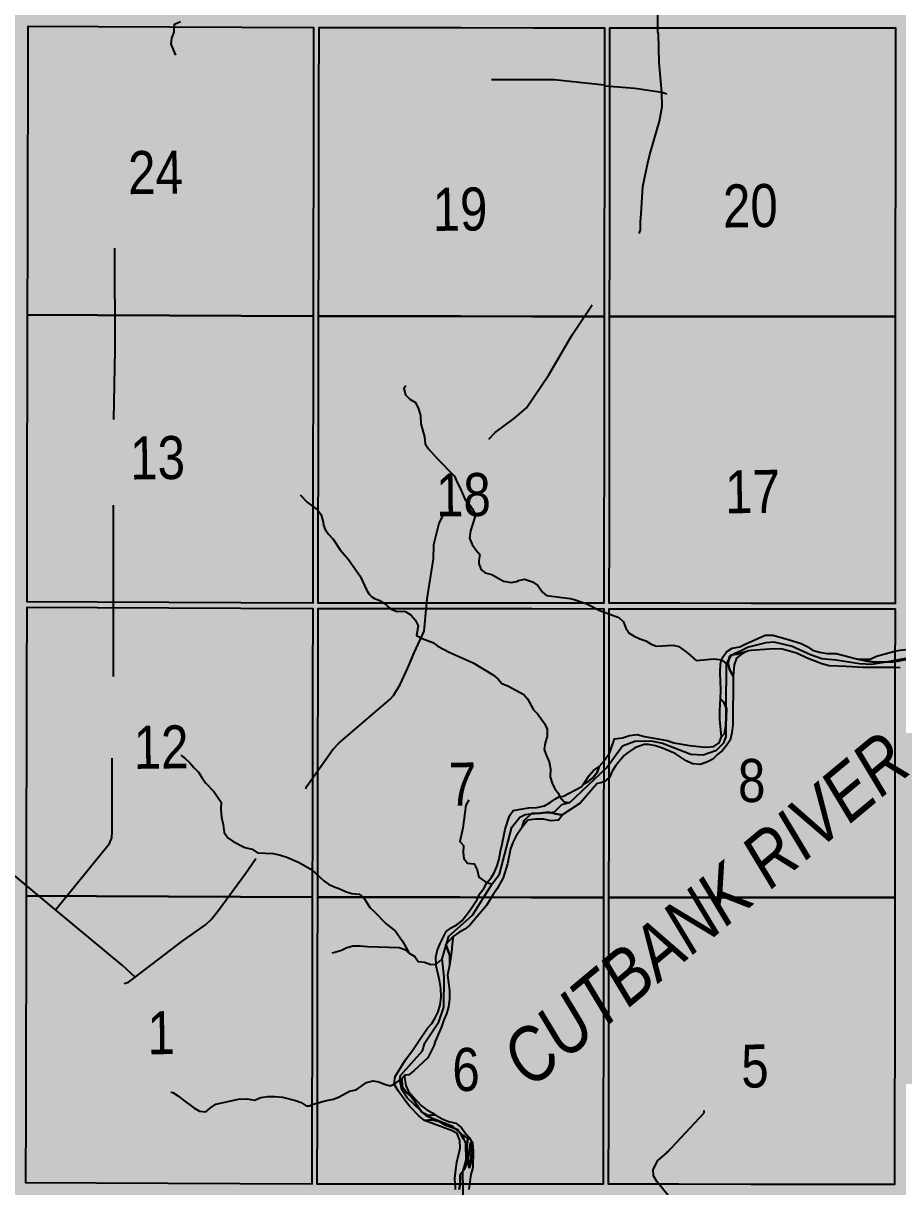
# Model space of a CAD drawing. Extents: x 405326 to 424052, y 6044755 to 6062236.
# Drawn here: x 416565 to 416727.1, y 6050475.4 to 6050691.1 of the extents above; entities that cross this region are included whole.
import ezdxf
from ezdxf.enums import TextEntityAlignment as Align

# ---------------------------------------------------------------- set-up
doc = ezdxf.new("R2010")
doc.units = 0
doc.header["$LTSCALE"] = 5
doc.linetypes.add('DASHED2', pattern=[9.525, 6.35, -3.175])
for name, color, linetype in [('Quarters', 8, 'Continuous'), ('RoadSeg', 57, 'DASHED2'), ('T-WATER', 160, 'Continuous'), ('T-WATER-T', 170, 'Continuous')]:
    doc.layers.add(name, color=color, linetype=linetype)
doc.layers.add('ROUTE-MAP-BACKGROUND-H', color=7, linetype='Continuous', true_color=0xf0ebff)
doc.styles.add('120', font='ARIALN.TTF', dxfattribs={"height": 13})
doc.styles.add('80LS', font='ARIALNI.TTF', dxfattribs={"height": 10})

msp = doc.modelspace()

# ---------------------------------------------------------------- hatches: boundary and pattern name
at = {"layer": 'ROUTE-MAP-BACKGROUND-H'}
h = msp.add_hatch(color=256, dxfattribs=at)
h.dxf.hatch_style = 1
h.paths.add_polyline_path([(417500.313, 6050470.993), (417499.828, 6050583.719), (417489.556, 6051448.866), (416064.545, 6051448.577), (416073.609, 6050477.938), (416071.924, 6050150.968), (416104.424, 6050150.804), (416615.018, 6050150.686), (416614.752, 6050098.449), (417501.84, 6050099.469), (417600.187, 6050099.469), (417600.187, 6050157.259), (417501.84, 6050157.777)])

# ---------------------------------------------------------------- linework, layer by layer
at = {"layer": 'Quarters', "flags": 128}
for points in [[(416618.705, 6050636.782), (416605.385, 6050636.842), (416592.064, 6050636.902), (416578.744, 6050636.962), (416565.758, 6050637.021), (416565.784, 6050650.399), (416565.809, 6050663.777), (416565.835, 6050677.155), (416565.861, 6050690.533), (416578.842, 6050690.474), (416592.158, 6050690.414), (416605.474, 6050690.354), (416618.789, 6050690.294), (416618.768, 6050676.916), (416618.747, 6050663.538), (416618.726, 6050650.16)], [(416672.661, 6050636.755), (416659.339, 6050636.761), (416646.017, 6050636.768), (416632.695, 6050636.775), (416619.708, 6050636.781), (416619.729, 6050650.159), (416619.75, 6050663.537), (416619.772, 6050676.915), (416619.793, 6050690.294), (416632.775, 6050690.287), (416646.091, 6050690.28), (416659.408, 6050690.274), (416672.725, 6050690.267), (416672.709, 6050676.889), (416672.693, 6050663.511), (416672.677, 6050650.133)], [(416726.619, 6050636.726), (416713.296, 6050636.733), (416699.974, 6050636.74), (416686.652, 6050636.747), (416673.664, 6050636.754), (416673.68, 6050650.132), (416673.696, 6050663.51), (416673.712, 6050676.888), (416673.729, 6050690.266), (416686.711, 6050690.259), (416700.029, 6050690.252), (416713.346, 6050690.245), (416726.664, 6050690.238), (416726.652, 6050676.86), (416726.641, 6050663.482), (416726.63, 6050650.104)], [(416618.705, 6050636.782), (416618.684, 6050623.403), (416618.663, 6050610.025), (416618.642, 6050596.647), (416618.622, 6050583.603), (416605.297, 6050583.664), (416591.972, 6050583.724), (416578.647, 6050583.784), (416565.656, 6050583.843), (416565.681, 6050596.886), (416565.707, 6050610.264), (416565.732, 6050623.642), (416565.758, 6050637.021), (416578.744, 6050636.962), (416592.064, 6050636.902), (416605.385, 6050636.842)], [(416672.661, 6050636.755), (416672.645, 6050623.377), (416672.628, 6050609.998), (416672.612, 6050596.62), (416672.597, 6050583.577), (416659.27, 6050583.583), (416645.944, 6050583.59), (416632.617, 6050583.597), (416619.625, 6050583.603), (416619.646, 6050596.647), (416619.667, 6050610.025), (416619.688, 6050623.403), (416619.708, 6050636.781), (416632.695, 6050636.775), (416646.017, 6050636.768), (416659.339, 6050636.761)], [(416726.619, 6050636.726), (416726.608, 6050623.348), (416726.596, 6050609.97), (416726.585, 6050596.592), (416726.575, 6050583.548), (416713.248, 6050583.555), (416699.92, 6050583.562), (416686.593, 6050583.569), (416673.6, 6050583.576), (416673.616, 6050596.62), (416673.632, 6050609.998), (416673.648, 6050623.376), (416673.664, 6050636.754), (416686.652, 6050636.747), (416699.974, 6050636.74), (416713.296, 6050636.733)], [(416618.537, 6050529.088), (416605.207, 6050529.148), (416591.877, 6050529.208), (416578.547, 6050529.268), (416565.551, 6050529.327), (416565.577, 6050542.705), (416565.603, 6050556.083), (416565.628, 6050569.461), (416565.654, 6050582.839), (416578.645, 6050582.781), (416591.97, 6050582.72), (416605.295, 6050582.66), (416618.62, 6050582.6), (416618.599, 6050569.222), (416618.579, 6050555.844), (416618.558, 6050542.466)], [(416672.532, 6050529.061), (416659.2, 6050529.068), (416645.869, 6050529.075), (416632.537, 6050529.081), (416619.54, 6050529.087), (416619.561, 6050542.465), (416619.582, 6050555.843), (416619.603, 6050569.222), (416619.624, 6050582.6), (416632.616, 6050582.593), (416645.942, 6050582.587), (416659.269, 6050582.58), (416672.596, 6050582.573), (416672.58, 6050569.195), (416672.564, 6050555.817), (416672.548, 6050542.439)], [(416726.53, 6050529.033), (416713.197, 6050529.04), (416699.865, 6050529.047), (416686.533, 6050529.054), (416673.535, 6050529.061), (416673.551, 6050542.439), (416673.567, 6050555.817), (416673.583, 6050569.195), (416673.599, 6050582.573), (416686.592, 6050582.566), (416699.919, 6050582.559), (416713.246, 6050582.552), (416726.574, 6050582.545), (416726.563, 6050569.167), (416726.552, 6050555.789), (416726.541, 6050542.411)], [(416618.537, 6050529.088), (416618.516, 6050515.709), (416618.496, 6050502.331), (416618.475, 6050488.953), (416618.455, 6050475.909), (416605.12, 6050475.97), (416591.785, 6050476.03), (416578.45, 6050476.09), (416565.449, 6050476.149), (416565.474, 6050489.193), (416565.5, 6050502.571), (416565.526, 6050515.949), (416565.551, 6050529.327), (416578.547, 6050529.268), (416591.877, 6050529.208), (416605.207, 6050529.148)], [(416672.532, 6050529.061), (416672.516, 6050515.683), (416672.5, 6050502.305), (416672.484, 6050488.927), (416672.469, 6050475.884), (416659.133, 6050475.89), (416645.796, 6050475.896), (416632.46, 6050475.903), (416619.458, 6050475.909), (416619.478, 6050488.953), (416619.499, 6050502.331), (416619.52, 6050515.709), (416619.54, 6050529.087), (416632.537, 6050529.081), (416645.869, 6050529.075), (416659.2, 6050529.068)], [(416726.53, 6050529.033), (416726.519, 6050515.655), (416726.508, 6050502.277), (416726.497, 6050488.899), (416726.486, 6050475.855), (416713.149, 6050475.862), (416699.812, 6050475.869), (416686.475, 6050475.876), (416673.473, 6050475.883), (416673.488, 6050488.927), (416673.504, 6050502.305), (416673.52, 6050515.683), (416673.535, 6050529.061), (416686.533, 6050529.054), (416699.865, 6050529.047), (416713.197, 6050529.04)]]:
    msp.add_lwpolyline(points, close=True, dxfattribs=at)
at = {"layer": 'RoadSeg'}
msp.add_line((416684.285, 6050677.939), (416683.346, 6050678.285), dxfattribs=at)
at = {"layer": 'RoadSeg', "flags": 128}
for points in [[(416683.346, 6050678.285), (416682.862, 6050683.832), (416682.716, 6050689.119), (416682.575, 6050689.482), (416682.645, 6050698.667), (416682.231, 6050700.92), (416681.802, 6050702.342), (416681.352, 6050703.131), (416676.747, 6050710.02), (416675.947, 6050711.666), (416672.917, 6050721.117), (416672.182, 6050725.926)], [(416683.346, 6050678.285), (416678.34, 6050679.01), (416672.907, 6050679.46), (416672.637, 6050679.621), (416663.366, 6050680.621), (416642.836, 6050680.649), (416642.13, 6050681), (416641.788, 6050683.022)], [(416635.517, 6050570), (416636.278, 6050571.642), (416637.45, 6050574.395), (416639.26, 6050578.426), (416639.832, 6050584.394), (416641.005, 6050591.806), (416641.048, 6050594.468), (416642.061, 6050598.449), (416643.884, 6050601.882), (416644.326, 6050603.023), (416647.15, 6050607.907), (416647.895, 6050608.855), (416649.467, 6050611.583), (416650.953, 6050613.645), (416652.417, 6050615.206), (416656.053, 6050617.913), (416658.275, 6050619.79), (416662.371, 6050625.9), (416666.704, 6050633.312), (416673.086, 6050642.997), (416674.28, 6050644.72), (416675.996, 6050646.952), (416677.93, 6050649.855), (416678.8, 6050651.204), (416679.365, 6050652.781), (416679.4, 6050654.278), (416679.534, 6050655.778), (416679.826, 6050660.809), (416680.764, 6050665.221), (416681.13, 6050666.759), (416682.928, 6050672.953), (416683.402, 6050675.691), (416683.346, 6050678.285)], [(416581.661, 6050570.033), (416581.671, 6050570.377), (416581.689, 6050614.763), (416581.984, 6050630.574), (416581.888, 6050655.393), (416581.696, 6050656.586), (416581.349, 6050657.244), (416580.772, 6050657.798), (416577.669, 6050659.761)], [(416570.923, 6050526.76), (416580.942, 6050539.019), (416581.351, 6050540.125), (416581.458, 6050541.359), (416581.459, 6050563.152), (416581.671, 6050570.377), (416581.678, 6050588.191)], [(416585.696, 6050514.265), (416594.372, 6050520.905), (416598.731, 6050523.993), (416599.775, 6050524.98), (416601.04, 6050526.504), (416606.148, 6050533.501), (416610.022, 6050539.04), (416610.47, 6050539.881), (416610.992, 6050540.358), (416612.087, 6050542.078), (416614.289, 6050544.92), (416616.449, 6050548.128), (416617.262, 6050549.043), (416617.548, 6050549.648), (416622.326, 6050556.504), (416623.433, 6050557.659), (416633.008, 6050565.815), (416633.592, 6050566.494), (416634.846, 6050568.55), (416636.278, 6050571.642), (416637.45, 6050574.395), (416639.26, 6050578.426), (416639.832, 6050584.394), (416640.427, 6050588.157)], [(416570.923, 6050526.76), (416527.325, 6050563.129), (416506.332, 6050581.78)], [(416585.696, 6050514.265), (416583.286, 6050516.476), (416570.923, 6050526.76)], [(416583.691, 6050513.125), (416584.485, 6050513.341), (416585.696, 6050514.265)], [(416686.349, 6050471.544), (416682.429, 6050476.368), (416681.807, 6050477.453), (416681.715, 6050478.649), (416682.578, 6050480.298), (416684.245, 6050481.697), (416691.173, 6050489.132), (416691.164, 6050489.564)], [(416739.712, 6050407.232), (416738.894, 6050408.146), (416735.677, 6050410.838), (416734.589, 6050411.946), (416732.574, 6050414.365), (416727.873, 6050421.117), (416726.137, 6050423.086), (416724.332, 6050424.728), (416723.4, 6050425.451), (416718.197, 6050431.822), (416715.392, 6050435.422), (416703.702, 6050450.109), (416689.83, 6050467.245), (416682.417, 6050476.368), (416681.795, 6050477.453), (416681.703, 6050478.648), (416682.566, 6050480.297), (416684.233, 6050481.696), (416684.674, 6050482.17)]]:
    msp.add_lwpolyline(points, dxfattribs=at)
at = {"layer": 'T-WATER'}
for p, q in [((416695.326, 6050572.363), (416695.727, 6050573.055)), ((416695.299, 6050564.151), (416695.326, 6050572.363)), ((416695.295, 6050563.054), (416695.299, 6050564.151)), ((416659.083, 6050544.539), (416660.388, 6050544.646)), ((416660.388, 6050544.646), (416661.221, 6050544.714)), ((416661.221, 6050544.714), (416662.524, 6050544.821)), ((416650.926, 6050531.779), (416651.86, 6050531.592)), ((416642.592, 6050517.669), (416643.341, 6050520.197)), ((416643.341, 6050520.197), (416643.405, 6050520.411)), ((416641.511, 6050516.7), (416642.592, 6050517.669)), ((416633.732, 6050494.438), (416634.752, 6050495.209)), ((416639.032, 6050489.153), (416638.728, 6050489.445)), ((416645.814, 6050485.542), (416645.174, 6050486.094))]:
    msp.add_line(p, q, dxfattribs=at)
at = {"layer": 'T-WATER', "flags": 128}
for points in [[(416593.215, 6050685.153), (416592.376, 6050687.192), (416592.504, 6050688.354), (416592.92, 6050689.467), (416592.984, 6050690.916), (416594.089, 6050691.429)], [(416635.893, 6050623.906), (416635.518, 6050623.368), (416635.811, 6050622.239), (416636.649, 6050621.406), (416637.696, 6050620.77), (416638.206, 6050619.619), (416638.617, 6050618.37), (416638.634, 6050616.843), (416639.332, 6050614.422), (416639.44, 6050613.147), (416640.111, 6050612.181), (416641.686, 6050610.44), (416644.896, 6050607.124), (416645.372, 6050605.969), (416645.95, 6050604.9), (416646.964, 6050602.627), (416647.754, 6050601.797), (416648.441, 6050600.822), (416648.645, 6050599.531), (416647.88, 6050596.977), (416647.671, 6050595.621), (416648.154, 6050594.474), (416648.836, 6050593.514), (416649.597, 6050592.636), (416649.435, 6050591.517), (416649.438, 6050590.927), (416649.697, 6050590.106), (416649.953, 6050589.736), (416650.581, 6050589.243), (416651.856, 6050588.899), (416654.015, 6050587.677), (416655.399, 6050587.442), (416656.466, 6050587.591), (416656.793, 6050587.799), (416657.88, 6050588.063), (416659.372, 6050587.54), (416660.337, 6050586.864), (416661.229, 6050585.659), (416661.972, 6050585.036), (416666.343, 6050584.443), (416667.118, 6050584.275), (416668.389, 6050583.871), (416669.564, 6050583.39), (416671.857, 6050582.262), (416675.386, 6050580.939), (416676.215, 6050580.116), (416676.658, 6050578.938), (416677.263, 6050578.011), (416678.225, 6050577.451), (416679.263, 6050576.972), (416680.4, 6050576.606), (416681.352, 6050576.008), (416682.381, 6050575.654), (416685.429, 6050575.819), (416686.466, 6050575.542), (416688.141, 6050574.355), (416689.709, 6050572.972), (416693.014, 6050573.291), (416694.433, 6050573.069)], [(416616.268, 6050603.661), (416617.598, 6050602.312), (416619.509, 6050600.894), (416620.214, 6050599.958), (416620.559, 6050598.633), (416620.615, 6050598.083), (416620.897, 6050597.243), (416621.549, 6050596.366), (416622.434, 6050595.488), (416623.693, 6050593.458), (416625.282, 6050591.665), (416627.389, 6050588.584), (416628.636, 6050585.967), (416629.102, 6050585.277), (416629.578, 6050584.79), (416630.053, 6050584.489), (416631.08, 6050584.076), (416632.237, 6050583.301), (416632.54, 6050582.955), (416633.16, 6050582.514), (416634.305, 6050582.055), (416635.697, 6050582.087), (416635.907, 6050582.023), (416636.812, 6050581.439), (416637.614, 6050580.514), (416638.158, 6050579.392), (416637.877, 6050577.608), (416638.939, 6050577.036), (416640.874, 6050576.281), (416641.84, 6050575.644), (416643.915, 6050574.485), (416648.395, 6050572.51), (416652.132, 6050570.252), (416652.985, 6050569.517), (416653.687, 6050568.686), (416654.776, 6050568.277), (416657.733, 6050566.668), (416658.412, 6050565.87), (416659.57, 6050563.857), (416660.357, 6050563.044), (416661.569, 6050561.267), (416662.105, 6050560.26), (416662.102, 6050558.896), (416661.7, 6050557.729), (416661.509, 6050556.5), (416661.941, 6050555.283), (416662.452, 6050554.168), (416662.692, 6050552.895), (416662.617, 6050551.431), (416662.994, 6050550.259), (416663.489, 6050549.178), (416664.199, 6050548.287), (416664.348, 6050547.744)], [(416645.749, 6050474.916), (416645.941, 6050475.92), (416645.961, 6050476.024), (416645.984, 6050477.631), (416646.668, 6050478.624), (416647.19, 6050479.754), (416647.215, 6050482.964), (416647.394, 6050484.293), (416646.635, 6050485.013), (416646.515, 6050484.302), (416646.225, 6050485.001), (416645.778, 6050485.59), (416645.504, 6050485.95), (416644.333, 6050486.459), (416643.082, 6050486.888), (416642.069, 6050487.542), (416640.724, 6050487.803), (416639.349, 6050487.711), (416638.322, 6050488.557), (416636.636, 6050490.269), (416635.888, 6050491.208), (416634.454, 6050493.207), (416633.732, 6050494.438), (416633.883, 6050495.84), (416635.805, 6050498.936), (416637.213, 6050500.859), (416638.215, 6050502.345), (416639.894, 6050504.835), (416640.683, 6050505.712), (416641.348, 6050506.72), (416641.856, 6050507.868), (416642.263, 6050509.13), (416642.424, 6050510.635), (416642.394, 6050512.247), (416642.148, 6050513.687), (416641.522, 6050516.4), (416641.511, 6050516.7), (416641.465, 6050517.959), (416641.761, 6050519.318), (416642.24, 6050520.496), (416643.342, 6050522.727), (416644.313, 6050523.442), (416645.392, 6050524.035), (416645.827, 6050524.365), (416646.34, 6050524.753), (416647.771, 6050526.659), (416649.086, 6050528.66), (416649.297, 6050529.096), (416649.624, 6050529.77), (416650.324, 6050530.72), (416650.926, 6050531.779), (416651.68, 6050532.706), (416652.338, 6050533.713), (416652.809, 6050534.9), (416653.187, 6050536.177), (416653.412, 6050537.607), (416653.75, 6050538.915), (416654.296, 6050541.676), (416655.096, 6050544.182), (416655.794, 6050545.137), (416658.648, 6050545.634), (416660.188, 6050545.747), (416661.559, 6050546.055), (416662.625, 6050546.663), (416663.61, 6050547.346), (416664.348, 6050547.744), (416665.134, 6050547.826), (416668.367, 6050549.575), (416668.832, 6050550.057), (416669.715, 6050550.518), (416670.632, 6050551.271), (416671.334, 6050552.227), (416671.725, 6050553.338), (416672.278, 6050553.921), (416672.527, 6050554.262), (416673.532, 6050555.635), (416673.683, 6050555.84), (416673.724, 6050555.896), (416674.541, 6050558.449), (416676.036, 6050558.653), (416677.358, 6050559.054), (416678.783, 6050559.234), (416680.1, 6050558.901), (416684.339, 6050558.145), (416685.562, 6050557.704), (416688.457, 6050557.213), (416691.441, 6050556.891), (416692.973, 6050557.009), (416693.971, 6050557.679), (416694.431, 6050558.812), (416694.949, 6050559.456), (416695.195, 6050560.896), (416695.341, 6050564.047), (416694.855, 6050565.236), (416694.241, 6050565.846), (416694.275, 6050567.456), (416694.161, 6050570.676), (416694.242, 6050572.371), (416694.433, 6050573.069), (416694.669, 6050573.581), (416695.322, 6050574.602), (416696.388, 6050575.234), (416697.82, 6050575.492), (416698.92, 6050576.082), (416699.878, 6050576.498), (416702.506, 6050577.638), (416703.939, 6050577.65), (416706.609, 6050576.942), (416709.173, 6050576.133), (416710.315, 6050575.597), (416711.299, 6050574.91), (416712.558, 6050574.489), (416714.016, 6050574.29), (416715.635, 6050574.244), (416719.693, 6050573.214), (416721.363, 6050572.834), (416722.863, 6050572.633), (416726.211, 6050572.737), (416726.531, 6050572.784), (416727.535, 6050572.93)], [(416727.533, 6050571.609), (416726.53, 6050571.648), (416725.498, 6050571.687), (416720.599, 6050571.644), (416717.543, 6050571.859), (416714.334, 6050571.999), (416713.012, 6050572.347), (416710.618, 6050573.276), (416708.279, 6050574.326), (416707.02, 6050574.726), (416705.651, 6050575.051), (416704.077, 6050575.139), (416699.876, 6050574.801), (416699.353, 6050574.759), (416698.945, 6050574.595), (416697.326, 6050574.134), (416696.257, 6050574.035), (416695.932, 6050573.769), (416695.56, 6050572.476), (416695.949, 6050571.162), (416696.568, 6050570.082), (416696.515, 6050561.063), (416696.35, 6050559.566), (416696, 6050558.23), (416695.329, 6050557.216), (416694.59, 6050556.286), (416694.037, 6050555.829), (416693.663, 6050555.52), (416692.816, 6050554.678), (416691.682, 6050554.125), (416690.432, 6050553.686), (416689.01, 6050553.842), (416687.847, 6050554.366), (416685.788, 6050555.713), (416685.514, 6050555.834), (416683.46, 6050556.742), (416682.162, 6050557.153), (416680.846, 6050557.398), (416680.096, 6050557.419), (416678.317, 6050556.769), (416677.318, 6050556.1), (416676.993, 6050555.838), (416676.378, 6050555.342), (416674.79, 6050553.482), (416674.153, 6050552.442), (416673.63, 6050551.31), (416673.527, 6050551.227), (416672.707, 6050550.56), (416672.522, 6050550.49), (416672.054, 6050550.315), (416671.358, 6050550.168), (416668.226, 6050546.528), (416664.993, 6050544.394), (416664.661, 6050544.356), (416663.6, 6050544.529), (416662.306, 6050544.88), (416660.832, 6050544.655), (416659.169, 6050544.621), (416657.832, 6050543.328), (416657.46, 6050542.09), (416656.293, 6050540.32), (416655.703, 6050539.254), (416655.269, 6050538.033), (416654.728, 6050535.259), (416653.947, 6050532.713), (416652.782, 6050530.566), (416652.088, 6050529.616), (416651.771, 6050529.095), (416650.823, 6050527.533), (416647.73, 6050523.904), (416646.803, 6050523.165), (416645.825, 6050522.641), (416645.713, 6050522.581), (416644.675, 6050521.788), (416643.303, 6050520.301), (416644.044, 6050518.292), (416644.046, 6050516.812), (416643.632, 6050514.618), (416643.949, 6050511.795), (416643.972, 6050510.207), (416643.766, 6050508.777), (416643.421, 6050507.478), (416642.91, 6050506.341), (416642.517, 6050505.07), (416641.476, 6050502.778), (416641.326, 6050502.344), (416641.05, 6050501.551), (416639.935, 6050499.311), (416637.343, 6050496.896), (416636.439, 6050496.161), (416635.711, 6050496.126), (416635.136, 6050495.516), (416635.178, 6050494.001), (416635.861, 6050493.001), (416636.789, 6050492.216), (416637.5, 6050491.28), (416638.855, 6050489.255), (416639.93, 6050488.638), (416641.3, 6050488.764), (416642.605, 6050487.983), (416643.8, 6050487.5), (416645.137, 6050487.201), (416645.779, 6050486.737), (416646.125, 6050486.486), (416646.799, 6050485.475), (416647.556, 6050484.616), (416648.215, 6050483.591), (416648.396, 6050482.07), (416648.291, 6050478.964), (416647.905, 6050477.701), (416647.698, 6050475.919), (416647.581, 6050474.915)], [(416696.567, 6050574.064), (416697.034, 6050574.362), (416698.179, 6050574.893), (416699.212, 6050575.453), (416702.691, 6050576.334), (416704.13, 6050576.428), (416707.503, 6050575.63), (416710.923, 6050574.104), (416712.997, 6050573.356), (416715.647, 6050573.08), (416719.983, 6050572.429), (416722.218, 6050572.287), (416724.552, 6050572.686)], [(416694.433, 6050573.069), (416695.279, 6050572.4), (416695.326, 6050572.363)], [(416695.727, 6050573.055), (416696.16, 6050573.805), (416696.567, 6050574.064)], [(416724.552, 6050572.686), (416728.669, 6050573.39), (416729.317, 6050573.207)], [(416666.263, 6050546.622), (416673.112, 6050553.09), (416676.02, 6050557.144), (416678.331, 6050558.025), (416681.324, 6050558.089), (416683.496, 6050557.637), (416688.697, 6050555.585), (416691.029, 6050555.468), (416693.505, 6050556.353), (416694.807, 6050557.711), (416695.281, 6050558.886), (416695.295, 6050563.054)], [(416594.153, 6050555.433), (416595.003, 6050554.782), (416595.846, 6050553.984), (416596.632, 6050553.067), (416597.473, 6050552.281), (416598.071, 6050551.273), (416598.762, 6050550.313), (416600.303, 6050548.678), (416601.627, 6050546.704), (416601.596, 6050545.388), (416601.726, 6050543.857), (416602.017, 6050542.554), (416602.175, 6050541.081), (416602.869, 6050540.125), (416603.866, 6050539.443), (416606.042, 6050538.312), (416607.371, 6050538.006), (416608.368, 6050537.341), (416611.291, 6050537.193), (416612.623, 6050536.904), (416613.84, 6050536.507), (416616.124, 6050535.547), (416618.129, 6050534.333), (416618.982, 6050533.662), (416620.659, 6050532.111), (416621.527, 6050531.483), (416622.491, 6050531.05), (416623.635, 6050530.661), (416624.679, 6050530.144), (416625.877, 6050529.755), (416627.213, 6050529.645), (416628.078, 6050528.978), (416629.18, 6050527.205), (416630.011, 6050526.472), (416632.253, 6050524.154), (416633.977, 6050522.789), (416635.263, 6050520.955), (416636.506, 6050518.694)], [(416647.545, 6050547.116), (416646.985, 6050546.164), (416646.433, 6050541.915), (416645.875, 6050539.402), (416646.551, 6050538.672), (416646.485, 6050537.399), (416646.663, 6050536.254), (416647.329, 6050535.415), (416648.522, 6050535.261), (416649.093, 6050534.19), (416649.391, 6050532.8), (416650.926, 6050531.779)], [(416664.348, 6050547.744), (416665.262, 6050546.767), (416666.263, 6050546.622)], [(416662.524, 6050544.821), (416663.472, 6050544.899), (416664.773, 6050546.257), (416666.263, 6050546.622)], [(416651.86, 6050531.592), (416653.237, 6050533.368), (416655.547, 6050542.068), (416657.004, 6050543.929), (416657.991, 6050544.449), (416659.083, 6050544.539)], [(416643.405, 6050520.411), (416643.833, 6050521.855), (416648.241, 6050525.775), (416651.86, 6050531.592)], [(416622.226, 6050518.811), (416622.725, 6050518.883), (416623.962, 6050519.298), (416624.951, 6050519.751), (416626.1, 6050520.095), (416627.416, 6050520.071), (416628.781, 6050519.933), (416634.629, 6050519.757), (416635.719, 6050519.393), (416636.506, 6050518.694)], [(416634.752, 6050495.209), (416634.901, 6050496.044), (416638.962, 6050500.623), (416639.429, 6050502.13), (416642.008, 6050506.011), (416642.949, 6050508.693), (416642.995, 6050514.35), (416642.592, 6050517.669)], [(416636.506, 6050518.694), (416637.564, 6050518.13), (416638.177, 6050517.175), (416639.347, 6050517.062), (416640.492, 6050516.595), (416641.511, 6050516.7)], [(416592.342, 6050492.925), (416592.712, 6050492.864), (416593.716, 6050492.231), (416594.635, 6050491.481), (416596.581, 6050490.038), (416597.638, 6050489.443), (416598.809, 6050489.291), (416599.676, 6050490.079), (416600.686, 6050490.749), (416604.848, 6050491.631), (416606.466, 6050491.714), (416607.841, 6050491.497), (416609.019, 6050491.984), (416610.325, 6050492.158), (416611.675, 6050492.166), (416613.044, 6050492.02), (416615.416, 6050491.406), (416616.507, 6050491.013), (416617.427, 6050490.433), (416618.047, 6050490.418), (416618.696, 6050490.718), (416621.193, 6050491.43), (416622.45, 6050491.672), (416623.525, 6050492.08), (416625.45, 6050493.141), (416626.647, 6050493.385), (416628.573, 6050494.73), (416629.799, 6050495.053), (416630.871, 6050494.848), (416631.904, 6050494.43), (416632.954, 6050494.121), (416633.732, 6050494.438)], [(416638.728, 6050489.445), (416636.154, 6050491.912), (416635.124, 6050493.387), (416634.752, 6050495.209)], [(416645.174, 6050486.094), (416644.585, 6050486.602), (416639.72, 6050488.494), (416639.032, 6050489.153)], [(416645.06, 6050474.917), (416645.06, 6050475.48), (416645.025, 6050475.92), (416644.936, 6050477.062), (416645.357, 6050479.951), (416645.774, 6050481.768), (416645.964, 6050482.599), (416645.877, 6050484.069), (416645.777, 6050484.322), (416645.398, 6050485.28), (416644.336, 6050485.857), (416639.349, 6050487.711), (416640.724, 6050487.803), (416642.069, 6050487.542), (416643.082, 6050486.888), (416644.333, 6050486.459), (416645.504, 6050485.95), (416645.778, 6050485.59), (416646.225, 6050485.001), (416646.515, 6050484.302), (416646.635, 6050485.013), (416647.394, 6050484.293), (416647.215, 6050482.964), (416647.19, 6050479.754), (416646.668, 6050478.624), (416645.984, 6050477.631), (416645.961, 6050476.024), (416645.941, 6050475.92), (416645.749, 6050474.916)], [(416646.55, 6050484.506), (416646.28, 6050485.141), (416645.814, 6050485.542)], [(416646.487, 6050478.361), (416647.048, 6050480.332), (416646.98, 6050483.492), (416646.55, 6050484.506)], [(416646.569, 6050471.571), (416646.429, 6050478.157), (416646.487, 6050478.361)]]:
    msp.add_lwpolyline(points, dxfattribs=at)
for points in [[(416731.305, 6050574.055), (416730.525, 6050573.542), (416729.191, 6050573.172), (416727.535, 6050572.93), (416726.531, 6050572.784), (416726.211, 6050572.737), (416722.863, 6050572.633), (416721.363, 6050572.834), (416719.693, 6050573.214), (416721.977, 6050573.197), (416723.114, 6050573.744), (416726.532, 6050574.672), (416727.137, 6050574.836), (416727.536, 6050574.89), (416728.649, 6050575.039), (416729.962, 6050574.673), (416731.305, 6050574.055)], [(416698.945, 6050574.595), (416698.109, 6050574.132), (416697.175, 6050573.398), (416696.752, 6050572.149), (416696.568, 6050570.082), (416695.949, 6050571.162), (416695.56, 6050572.476), (416695.932, 6050573.769), (416696.257, 6050574.035), (416697.326, 6050574.134), (416698.945, 6050574.595)], [(416694.431, 6050558.812), (416694.09, 6050562.009), (416694.082, 6050563.684), (416694.241, 6050565.846), (416694.855, 6050565.236), (416695.341, 6050564.047), (416695.195, 6050560.896), (416694.949, 6050559.456), (416694.431, 6050558.812)], [(416671.725, 6050553.338), (416671.334, 6050552.227), (416670.632, 6050551.271), (416669.715, 6050550.518), (416668.832, 6050550.057), (416669.901, 6050551.659), (416670.662, 6050552.606), (416671.725, 6050553.338)], [(416664.993, 6050544.394), (416664.185, 6050543.354), (416662.789, 6050543.264), (416661.48, 6050543.588), (416659.917, 6050543.579), (416658.473, 6050543.38), (416657.46, 6050542.09), (416657.832, 6050543.328), (416659.169, 6050544.621), (416660.832, 6050544.655), (416662.306, 6050544.88), (416663.6, 6050544.529), (416664.661, 6050544.356), (416664.993, 6050544.394)], [(416644.675, 6050521.788), (416644.443, 6050520.481), (416644.364, 6050518.916), (416644.046, 6050516.812), (416644.044, 6050518.292), (416643.303, 6050520.301), (416644.675, 6050521.788)], [(416641.3, 6050488.764), (416639.93, 6050488.638), (416638.855, 6050489.255), (416637.5, 6050491.28), (416636.789, 6050492.216), (416635.861, 6050493.001), (416635.178, 6050494.001), (416635.136, 6050495.516), (416635.711, 6050496.126), (416635.643, 6050495.686), (416635.855, 6050494.217), (416636.399, 6050493.096), (416637.166, 6050492.177), (416638.765, 6050490.418), (416639.751, 6050489.699), (416640.821, 6050489.102), (416641.3, 6050488.764)], [(416647.627, 6050478.843), (416647.846, 6050479.636), (416647.923, 6050479.915), (416647.941, 6050480.157), (416648.14, 6050482.849), (416647.856, 6050483.567), (416647.454, 6050480.715), (416647.627, 6050478.843)], [(416647.627, 6050478.843), (416647.454, 6050480.715), (416647.856, 6050483.567), (416648.14, 6050482.849), (416647.941, 6050480.157), (416647.923, 6050479.915), (416647.846, 6050479.636), (416647.627, 6050478.843)]]:
    msp.add_lwpolyline(points, close=True, dxfattribs=at)

# ---------------------------------------------------------------- texts
at = {"layer": 'RoadSeg', "style": '120'}
for s, height, rotation, p in [('66-4-6', 39.871, 1.17937, (416703.652, 6050629.675)), ('24', 7.9742, 0.67212, (416584.434, 6050659.405)), ('20', 7.9742, 0.67212, (416694.723, 6050653.221)), ('19', 7.9742, 0.67212, (416640.892, 6050652.59)), ('13', 7.9742, 0.67212, (416584.826, 6050606.511)), ('18', 7.9742, 0.67212, (416641.513, 6050599.657)), ('17', 7.9742, 0.67212, (416695.115, 6050600.243)), ('12', 7.9742, 0.67212, (416585.47, 6050552.874)), ('7', 7.974, 0.67212, (416643.894, 6050546.05)), ('8', 7.974, 0.67212, (416697.499, 6050546.711)), ('1', 7.974, 0.67212, (416588.037, 6050499.963)), ('5', 7.974, 0.67212, (416698.109, 6050493.787)), ('6', 7.974, 0.67212, (416644.543, 6050493.149))]:
    msp.add_text(s, height=height, rotation=rotation, dxfattribs=at).set_placement(p)
at = {"layer": 'T-WATER-T', "style": '80LS'}
msp.add_text('CUTBANK RIVER', height=9.97442, rotation=39.74725, dxfattribs=at).set_placement((416694.669, 6050523.046), align=Align.CENTER)

doc.saveas('drawing.dxf')
